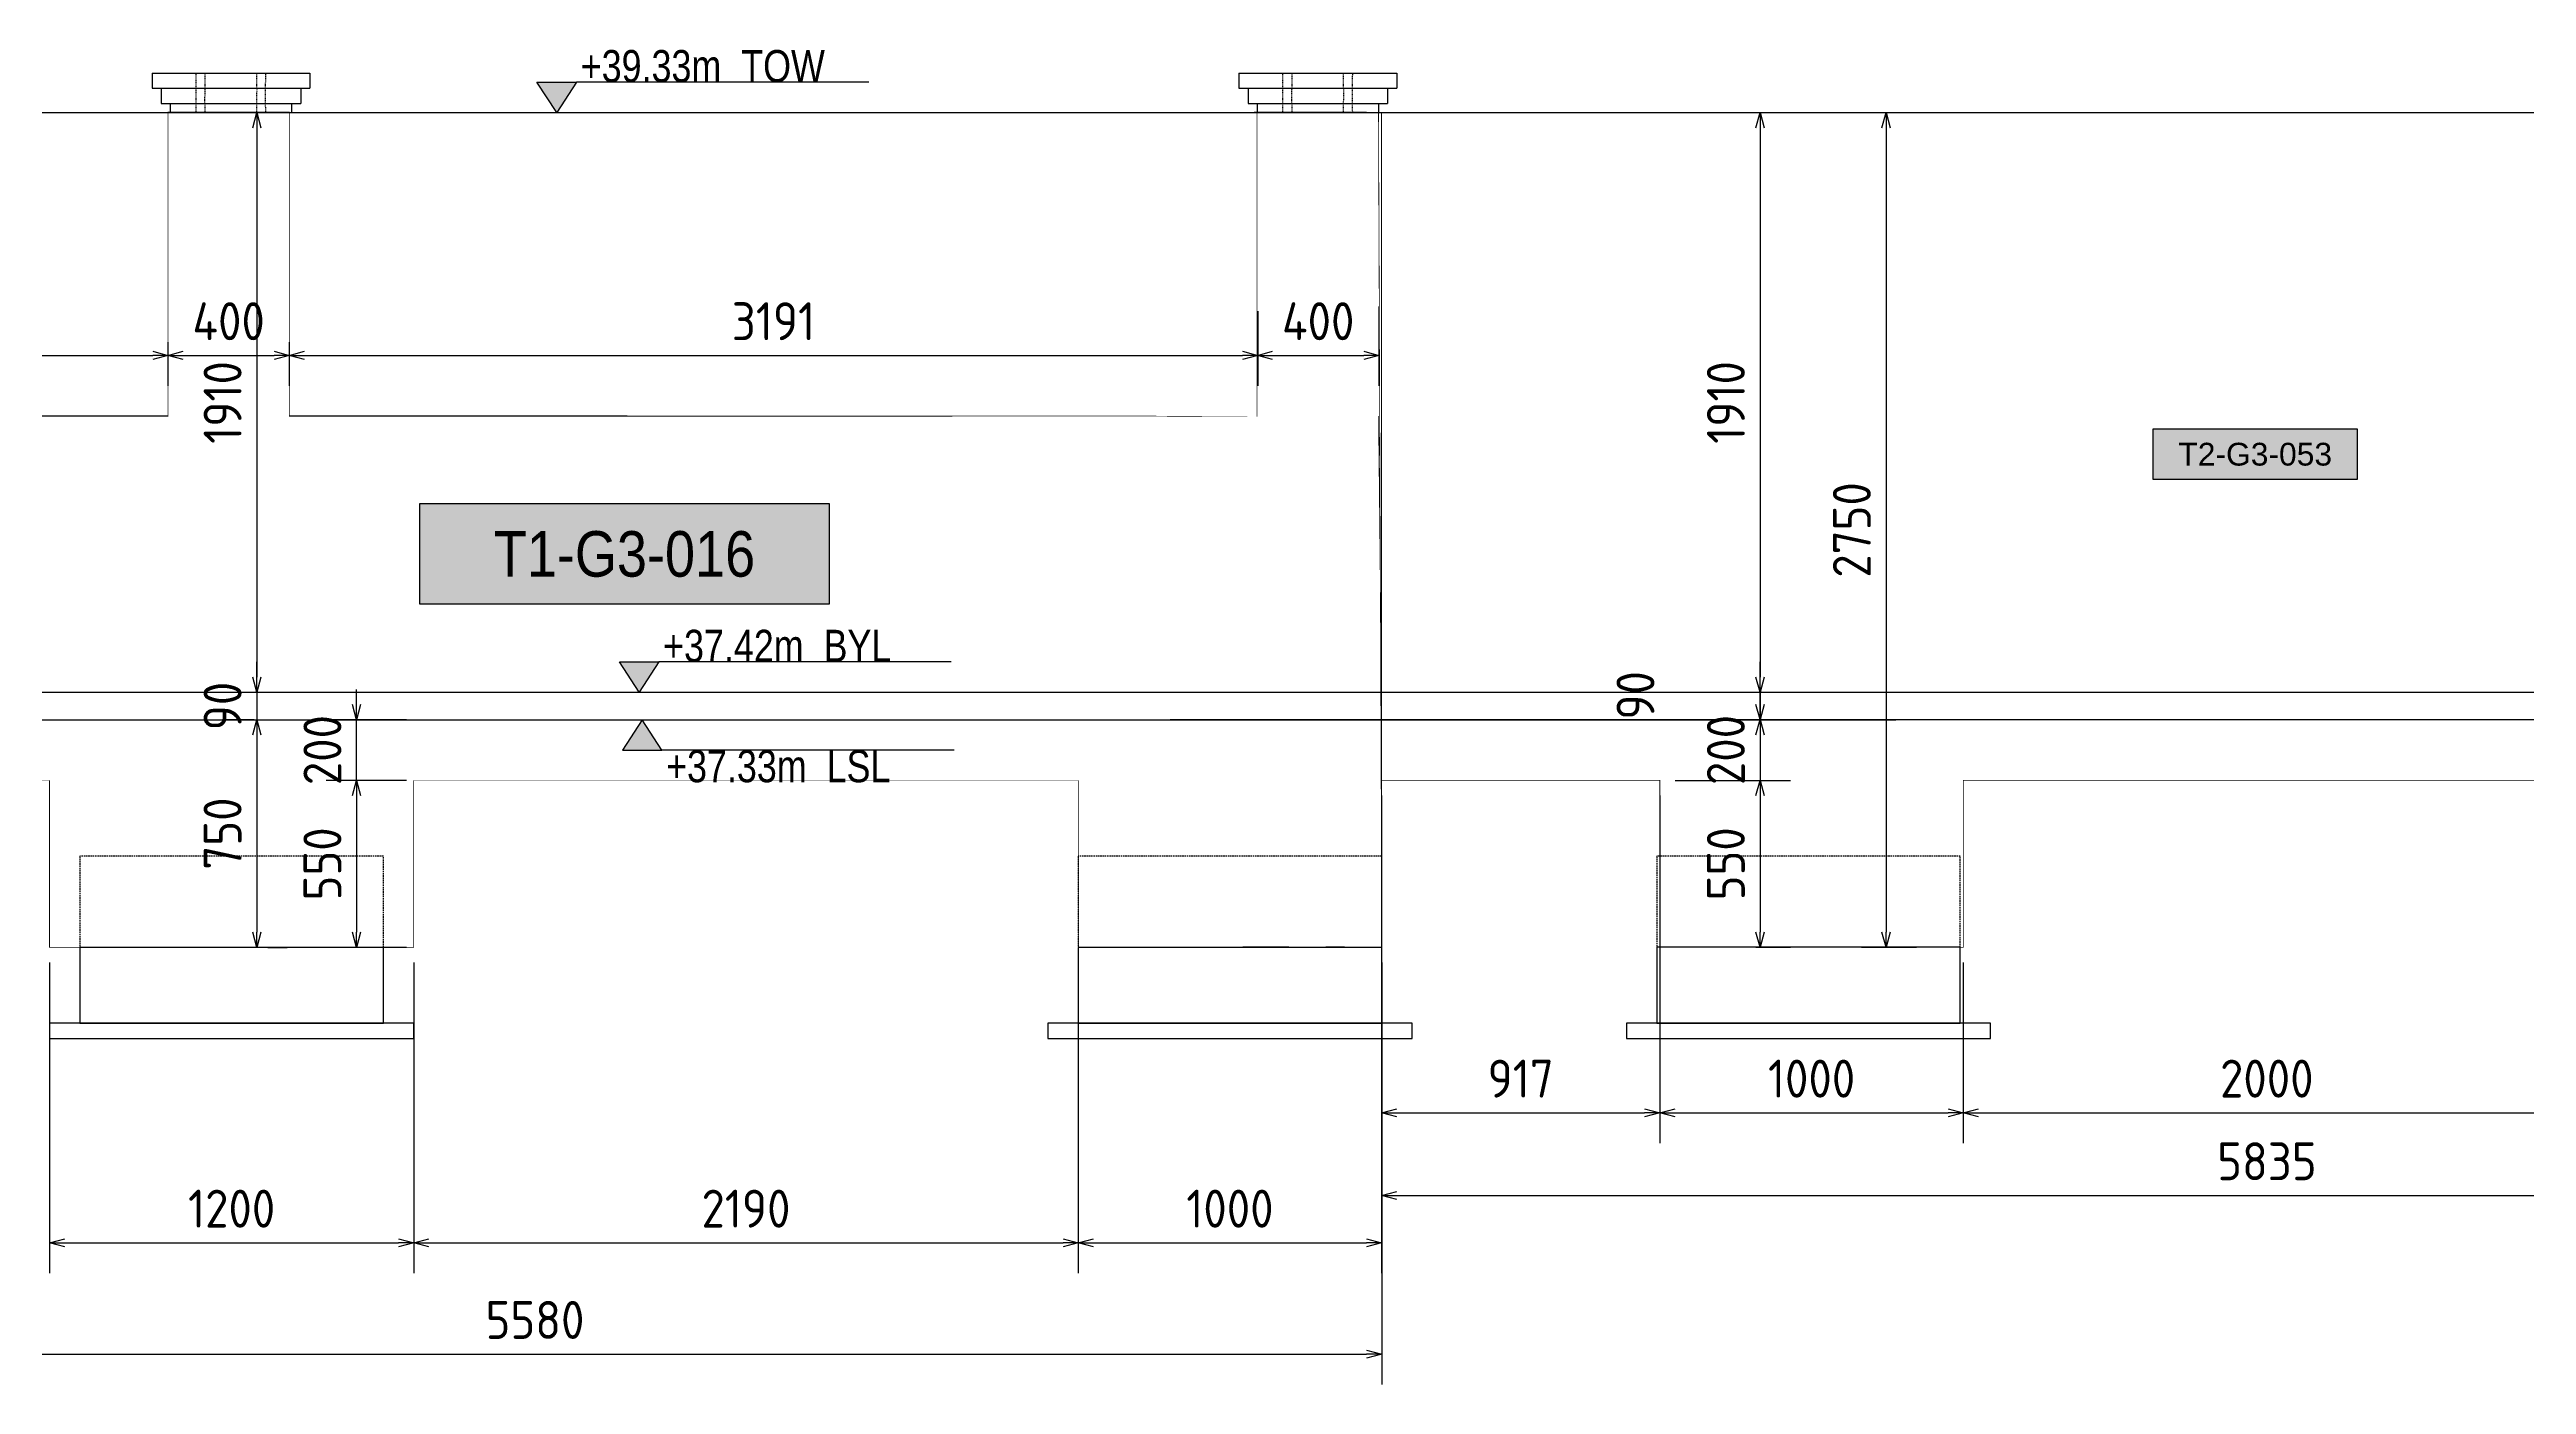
# Model space of a CAD drawing. Header units: centimetres. Extents: x -6122352 to 7132207, y -1694241 to 1947892.
# Drawn here: x 3298709 to 3306871, y 82635 to 87033 of the extents above; entities that cross this region are included whole.
import ezdxf
from ezdxf.enums import TextEntityAlignment as Align

# ---------------------------------------------------------------- set-up
doc = ezdxf.new("R2010")
doc.units = ezdxf.units.CM
doc.header["$MEASUREMENT"] = 0
doc.header["$PDMODE"] = 66
doc.header["$PDSIZE"] = 100
for name, pattern in [('23585-XR-AR-END-SETTING OUT PLAN$0$HIDDEN', [0.375, 0.25, -0.125]), ('DASHED2', [0.375, 0.25, -0.125]), ('DXK_LINE_DOT2', [3.9198, 1.9599, -1.9599])]:
    doc.linetypes.add(name, pattern=pattern)
for name, color, linetype in [('@MI-TYPE-01', 30, 'Continuous'), ('@MI-TYPE-02', 6, 'Continuous'), ('JML-Dimension', 1, 'Continuous'), ('PANEL-TAGS', 7, 'Continuous'), ('SECTION', 130, 'Continuous')]:
    doc.layers.add(name, color=color, linetype=linetype)
doc.styles.add('PANELTAG_STYLE', font='arial.ttf')
doc.styles.add('Schueco-BEMSTIL', font='isocpeur.ttf', dxfattribs={"width": 0.9})
doc.styles.add('txt-Pisa-std', font='arial.ttf', dxfattribs={"width": 0.8})
doc.dimstyles.new('MI- JWC-TXT-2.5 MM', dxfattribs={"dimscale": 1.5, "dimtxt": 2.5, "dimasz": 1, "dimexe": 2, "dimexo": 1, "dimgap": 1, "dimtad": 1, "dimdec": 0, "dimdsep": 46, "dimtxsty": 'Schueco-BEMSTIL', "dimblk": 'OPEN30', "dimcen": 0, "dimdle": 2, "dimclrd": 140, "dimclre": 8, "dimclrt": 40, "dimadec": 0, "dimazin": 2, "dimtfac": 1, "dimtdec": 0, "dimtix": 1, "dimtmove": 2, "dimatfit": 3, "dimldrblk": 'OPEN', "dimfxl": 2, "dimlwd": -1, "dimlwe": -1, "dimarcsym": 0})

# ---------------------------------------------------------------- blocks, each defined once
blk = doc.blocks.new('T1-FOOTING ELEVATION')
at = {"color": 9}
blk.add_lwpolyline([(-600, -250), (600, -250), (600, -300), (-600, -300)], close=True, dxfattribs=at)
at = {"layer": '@MI-TYPE-01', "color": 114, "linetype": '23585-XR-AR-END-SETTING OUT PLAN$0$HIDDEN', "ltscale": 20, "true_color": 0x139b48}
blk.add_lwpolyline([(-500, 0), (-500, 300), (500, 300), (500, 0)], dxfattribs=at)
at = {"layer": '@MI-TYPE-01', "color": 114, "true_color": 0x139b48}
blk.add_lwpolyline([(-500, 0), (500, 0), (500, -250), (-500, -250)], close=True, dxfattribs=at)
blk = doc.blocks.new('_Open30')
at = {"color": 0, "linetype": 'ByBlock', "lineweight": -2}
for p, q in [((-1, 0.26794919), (0, 0)), ((0, 0), (-1, -0.26794919)), ((0, 0), (-1, 0))]:
    blk.add_line(p, q, dxfattribs=at)
blk = doc.blocks.new('*D4508')
at = {"layer": '@MI-TYPE-01', "color": 8, "transparency": 16777216}
for p, q in [((3299314.088623447, 86825.54020153849), (3299492.081271165, 86825.54020153849)), ((3299314.088623447, 84915.54020644352), (3299492.081271165, 84915.54020644352))]:
    blk.add_line(p, q, dxfattribs=at)
at = {"layer": '@MI-TYPE-01', "color": 140, "transparency": 16777216}
blk.add_line((3299392.081271165, 86775.54020153849), (3299392.081271165, 84965.54020644352), dxfattribs=at)
at = {"layer": 'Defpoints', "color": 0, "transparency": 16777216}
for p in [(3299264.088623447, 86825.54020153849), (3299264.088623447, 84915.54020644352), (3299392.081271165, 84915.54020644352)]:
    blk.add_point(p, dxfattribs=at)
at = {"layer": '@MI-TYPE-01', "color": 140, "transparency": 16777216, "xscale": 50, "yscale": 50, "zscale": 50}
for p, rotation in [((3299392.081271165, 86825.54020153849), 90), ((3299392.081271165, 84915.54020644352), 270)]:
    blk.add_blockref('_Open30', p, dxfattribs=dict(at, rotation=rotation))
at = {"layer": '@MI-TYPE-01', "color": 40, "transparency": 16777216, "insert": (3299279.581271164, 85870.54020399007), "char_height": 125, "attachment_point": 5, "rotation": 90, "style": 'Schueco-BEMSTIL'}
blk.add_mtext('1910', dxfattribs=at)
blk = doc.blocks.new('_Open')
at = {"color": 0, "linetype": 'ByBlock', "lineweight": -2}
for p, q in [((-1, 0.1666666666666667), (0, 0)), ((-1, -0.1666666666666667), (0, 0)), ((0, 0), (-1, 0))]:
    blk.add_line(p, q, dxfattribs=at)
blk = doc.blocks.new('*D4506')
at = {"layer": '@MI-TYPE-01', "color": 140, "transparency": 16777216}
for p, q in [((3299392.081271169, 84965.54020644352), (3299392.081271169, 85015.54020644352)), ((3299392.081271169, 84915.54020644352), (3299392.081271169, 84825.2287510498)), ((3299392.081271169, 84775.2287510498), (3299392.081271169, 84725.2287510498))]:
    blk.add_line(p, q, dxfattribs=at)
at = {"layer": '@MI-TYPE-01', "color": 8, "transparency": 16777216}
for p, q in [((3299314.088623447, 84915.54020644352), (3299492.081271169, 84915.54020644352)), ((3299383.268314621, 84825.2287510498), (3299292.081271169, 84825.2287510498))]:
    blk.add_line(p, q, dxfattribs=at)
at = {"layer": 'Defpoints', "color": 0, "transparency": 16777216}
for p in [(3299264.088623447, 84915.54020644352), (3299392.081271169, 84825.2287510498), (3299433.268314621, 84825.2287510498)]:
    blk.add_point(p, dxfattribs=at)
at = {"layer": '@MI-TYPE-01', "color": 140, "transparency": 16777216, "xscale": 50, "yscale": 50, "zscale": 50}
for p, rotation in [((3299392.081271169, 84915.54020644352), 270), ((3299392.081271169, 84825.2287510498), 90)]:
    blk.add_blockref('_Open30', p, dxfattribs=dict(at, rotation=rotation))
at = {"layer": '@MI-TYPE-01', "color": 40, "transparency": 16777216, "insert": (3299279.581271168, 84870.38447874572), "char_height": 125, "attachment_point": 5, "rotation": 90, "style": 'Schueco-BEMSTIL'}
blk.add_mtext('90', dxfattribs=at)
blk = doc.blocks.new('*D4507')
at = {"layer": '@MI-TYPE-01', "color": 8, "transparency": 16777216}
for p, q in [((3299383.268314621, 84825.2287510498), (3299292.081271171, 84825.2287510498)), ((3299428.656380421, 84075.2287510498), (3299492.081271171, 84075.2287510498))]:
    blk.add_line(p, q, dxfattribs=at)
at = {"layer": '@MI-TYPE-01', "color": 140, "transparency": 16777216}
blk.add_line((3299392.081271171, 84775.2287510498), (3299392.081271171, 84125.2287510498), dxfattribs=at)
at = {"layer": 'Defpoints', "color": 0, "transparency": 16777216}
for p in [(3299433.268314621, 84825.2287510498), (3299378.656380421, 84075.2287510498), (3299392.081271171, 84075.2287510498)]:
    blk.add_point(p, dxfattribs=at)
at = {"layer": '@MI-TYPE-01', "color": 140, "transparency": 16777216, "xscale": 50, "yscale": 50, "zscale": 50}
for p, rotation in [((3299392.081271171, 84825.2287510498), 90), ((3299392.081271171, 84075.2287510498), 270)]:
    blk.add_blockref('_Open30', p, dxfattribs=dict(at, rotation=rotation))
at = {"layer": '@MI-TYPE-01', "color": 40, "transparency": 16777216, "insert": (3299279.58127117, 84450.22875104885), "char_height": 125, "attachment_point": 5, "rotation": 90, "style": 'Schueco-BEMSTIL'}
blk.add_mtext('750', dxfattribs=at)
blk = doc.blocks.new('*D4504')
at = {"layer": '@MI-TYPE-01', "color": 140, "transparency": 16777216}
for p, q in [((3299720.991094449, 84875.2287510498), (3299720.991094449, 84925.2287510498)), ((3299720.991094449, 84625.22875073647), (3299720.991094449, 84825.2287510498)), ((3299720.991094449, 84575.22875073647), (3299720.991094449, 84525.22875073647))]:
    blk.add_line(p, q, dxfattribs=at)
at = {"layer": '@MI-TYPE-01', "color": 8, "transparency": 16777216}
for p, q in [((3299885.985931216, 84825.2287510498), (3299620.991094449, 84825.2287510498)), ((3299885.985931216, 84625.22875073647), (3299620.991094449, 84625.22875073647))]:
    blk.add_line(p, q, dxfattribs=at)
at = {"layer": 'Defpoints', "color": 0, "transparency": 16777216}
for p in [(3299720.991094449, 84825.2287510498), (3299935.985931216, 84825.2287510498), (3299935.985931216, 84625.22875073647)]:
    blk.add_point(p, dxfattribs=at)
at = {"layer": '@MI-TYPE-01', "color": 140, "transparency": 16777216, "xscale": 50, "yscale": 50, "zscale": 50}
for p, rotation in [((3299720.991094449, 84825.2287510498), 270), ((3299720.991094449, 84625.22875073647), 90)]:
    blk.add_blockref('_Open30', p, dxfattribs=dict(at, rotation=rotation))
at = {"layer": '@MI-TYPE-01', "color": 40, "transparency": 16777216, "insert": (3299608.491094448, 84725.22875089219), "char_height": 125, "attachment_point": 5, "rotation": 90, "style": 'Schueco-BEMSTIL'}
blk.add_mtext('200', dxfattribs=at)
blk = doc.blocks.new('*D4505')
at = {"layer": '@MI-TYPE-01', "color": 8, "transparency": 16777216}
for p, q in [((3299885.985931216, 84625.22875073647), (3299620.99109445, 84625.22875073647)), ((3299885.985931187, 84075.2287510498), (3299620.99109445, 84075.2287510498))]:
    blk.add_line(p, q, dxfattribs=at)
at = {"layer": '@MI-TYPE-01', "color": 140, "transparency": 16777216}
blk.add_line((3299720.99109445, 84575.22875073647), (3299720.99109445, 84125.2287510498), dxfattribs=at)
at = {"layer": 'Defpoints', "color": 0, "transparency": 16777216}
for p in [(3299935.985931216, 84625.22875073647), (3299720.99109445, 84075.2287510498), (3299935.985931187, 84075.2287510498)]:
    blk.add_point(p, dxfattribs=at)
at = {"layer": '@MI-TYPE-01', "color": 140, "transparency": 16777216, "xscale": 50, "yscale": 50, "zscale": 50}
for p, rotation in [((3299720.99109445, 84625.22875073647), 90), ((3299720.99109445, 84075.2287510498), 270)]:
    blk.add_blockref('_Open30', p, dxfattribs=dict(at, rotation=rotation))
at = {"layer": '@MI-TYPE-01', "color": 40, "transparency": 16777216, "insert": (3299608.49109445, 84350.22875089219), "char_height": 125, "attachment_point": 5, "rotation": 90, "style": 'Schueco-BEMSTIL'}
blk.add_mtext('550', dxfattribs=at)
blk = doc.blocks.new('*D4540')
at = {"layer": '@MI-TYPE-01', "color": 8, "transparency": 16777216}
for p, q in [((3298709.300209202, 84025.22875095851), (3298709.300209202, 83002.02385569178)), ((3299909.300209612, 84025.22875114102), (3299909.300209612, 83002.02385569178))]:
    blk.add_line(p, q, dxfattribs=at)
at = {"layer": '@MI-TYPE-01', "color": 140, "transparency": 16777216}
blk.add_line((3298759.300209202, 83102.02385569178), (3299859.300209612, 83102.02385569178), dxfattribs=at)
at = {"layer": 'Defpoints', "color": 0, "transparency": 16777216}
for p in [(3298709.300209202, 84075.22875095851), (3299909.300209612, 84075.22875114102), (3299909.300209612, 83102.02385569178)]:
    blk.add_point(p, dxfattribs=at)
at = {"layer": '@MI-TYPE-01', "color": 140, "transparency": 16777216, "xscale": 50, "yscale": 50, "zscale": 50, "rotation": 180}
blk.add_blockref('_Open30', (3298709.300209202, 83102.02385569178), dxfattribs=at)
at = {"layer": '@MI-TYPE-01', "color": 140, "transparency": 16777216, "xscale": 50, "yscale": 50, "zscale": 50}
blk.add_blockref('_Open30', (3299909.300209612, 83102.02385569178), dxfattribs=at)
at = {"layer": '@MI-TYPE-01', "color": 40, "transparency": 16777216, "insert": (3299309.300209407, 83214.52385569178), "char_height": 125, "attachment_point": 5, "style": 'Schueco-BEMSTIL'}
blk.add_mtext('1200', dxfattribs=at)
blk = doc.blocks.new('*D4541')
at = {"layer": '@MI-TYPE-01', "color": 8, "transparency": 16777216}
for p, q in [((3299909.300209612, 84025.22875114102), (3299909.300209612, 83002.02385569178)), ((3302099.019209333, 84025.22875104545), (3302099.019209333, 83002.02385569178))]:
    blk.add_line(p, q, dxfattribs=at)
at = {"layer": '@MI-TYPE-01', "color": 140, "transparency": 16777216}
blk.add_line((3299959.300209612, 83102.02385569178), (3302049.019209333, 83102.02385569178), dxfattribs=at)
at = {"layer": 'Defpoints', "color": 0, "transparency": 16777216}
for p in [(3299909.300209612, 84075.22875114102), (3302099.019209333, 84075.22875104545), (3302099.019209333, 83102.02385569178)]:
    blk.add_point(p, dxfattribs=at)
at = {"layer": '@MI-TYPE-01', "color": 140, "transparency": 16777216, "xscale": 50, "yscale": 50, "zscale": 50, "rotation": 180}
blk.add_blockref('_Open30', (3299909.300209612, 83102.02385569178), dxfattribs=at)
at = {"layer": '@MI-TYPE-01', "color": 140, "transparency": 16777216, "xscale": 50, "yscale": 50, "zscale": 50}
blk.add_blockref('_Open30', (3302099.019209333, 83102.02385569178), dxfattribs=at)
at = {"layer": '@MI-TYPE-01', "color": 40, "transparency": 16777216, "insert": (3301004.159709472, 83214.52385569178), "char_height": 125, "attachment_point": 5, "style": 'Schueco-BEMSTIL'}
blk.add_mtext('2190', dxfattribs=at)
blk = doc.blocks.new('*D4542')
at = {"layer": '@MI-TYPE-01', "color": 8, "transparency": 16777216}
for p, q in [((3302099.019209333, 84025.22875104545), (3302099.019209333, 83002.02385569178)), ((3303098.60430161, 84025.22875104977), (3303098.60430161, 83002.02385569178))]:
    blk.add_line(p, q, dxfattribs=at)
at = {"layer": '@MI-TYPE-01', "color": 140, "transparency": 16777216}
blk.add_line((3302149.019209333, 83102.02385569178), (3303048.60430161, 83102.02385569178), dxfattribs=at)
at = {"layer": 'Defpoints', "color": 0, "transparency": 16777216}
for p in [(3302099.019209333, 84075.22875104545), (3303098.60430161, 84075.22875104977), (3303098.60430161, 83102.02385569178)]:
    blk.add_point(p, dxfattribs=at)
at = {"layer": '@MI-TYPE-01', "color": 140, "transparency": 16777216, "xscale": 50, "yscale": 50, "zscale": 50, "rotation": 180}
blk.add_blockref('_Open30', (3302099.019209333, 83102.02385569178), dxfattribs=at)
at = {"layer": '@MI-TYPE-01', "color": 140, "transparency": 16777216, "xscale": 50, "yscale": 50, "zscale": 50}
blk.add_blockref('_Open30', (3303098.60430161, 83102.02385569178), dxfattribs=at)
at = {"layer": '@MI-TYPE-01', "color": 40, "transparency": 16777216, "insert": (3302598.811755471, 83214.52385569178), "char_height": 125, "attachment_point": 5, "style": 'Schueco-BEMSTIL'}
blk.add_mtext('1000', dxfattribs=at)
blk = doc.blocks.new('*D4553')
at = {"layer": '@MI-TYPE-01', "color": 8, "transparency": 16777216}
for p, q in [((3297518.738178626, 84575.22875100693), (3297518.738178626, 82635.36169446819)), ((3303099.019209333, 84025.22875104977), (3303099.019209333, 82635.36169446819))]:
    blk.add_line(p, q, dxfattribs=at)
at = {"layer": '@MI-TYPE-01', "color": 140, "transparency": 16777216}
blk.add_line((3297568.738178626, 82735.36169446819), (3303049.019209333, 82735.36169446819), dxfattribs=at)
at = {"layer": 'Defpoints', "color": 0, "transparency": 16777216}
for p in [(3297518.738178626, 84625.22875100693), (3303099.019209333, 84075.22875104977), (3303099.019209333, 82735.36169446819)]:
    blk.add_point(p, dxfattribs=at)
at = {"layer": '@MI-TYPE-01', "color": 140, "transparency": 16777216, "xscale": 50, "yscale": 50, "zscale": 50, "rotation": 180}
blk.add_blockref('_Open30', (3297518.738178626, 82735.36169446819), dxfattribs=at)
at = {"layer": '@MI-TYPE-01', "color": 140, "transparency": 16777216, "xscale": 50, "yscale": 50, "zscale": 50}
blk.add_blockref('_Open30', (3303099.019209333, 82735.36169446819), dxfattribs=at)
at = {"layer": '@MI-TYPE-01', "color": 40, "transparency": 16777216, "insert": (3300308.878693979, 82847.86169446819), "char_height": 125, "attachment_point": 5, "style": 'Schueco-BEMSTIL'}
blk.add_mtext('5580', dxfattribs=at)
blk = doc.blocks.new('PANELTAG')
at = {"layer": 'PANEL-TAGS', "color": 1}
blk.add_lwpolyline([(-13.49999999999989, -3.300000000000182), (13.50000000000011, -3.300000000000182), (13.50000000000011, 3.299999999999727), (-13.49999999999989, 3.299999999999727)], close=True, dxfattribs=at)
at = {"layer": 'PANEL-TAGS', "color": 40, "true_color": 0xffd700}
blk.add_solid([(-13.49999999999989, -3.300000000000182), (13.50000000000011, -3.300000000000182), (-13.49999999999989, 3.299999999999727), (13.50000000000011, 3.299999999999727)], dxfattribs=at)
at = {"layer": 'PANEL-TAGS', "color": 5, "style": 'PANELTAG_STYLE', "width": 0.85}
blk.add_attdef('TAGNO', text='', height=3, dxfattribs=at).set_placement((1.13686837721616e-13, -4.547473508864641e-13), align=Align.MIDDLE)
blk = doc.blocks.new('*U2058')
at = {"layer": 'JML-Dimension'}
h = blk.add_hatch(color=10, dxfattribs=at)
h.dxf.hatch_style = 1
h.paths.add_polyline_path([(0, 0), (-1.536000000000001, 2.370060967168342), (1.536000000000001, 2.370060967168342)])
blk.add_line((24.30826820831656, 2.370060967168342), (1.536000000000001, 2.370060967168342), dxfattribs=at)
blk.add_lwpolyline([(0, 0), (-1.536000000000001, 2.370060967168342), (1.536000000000001, 2.370060967168342), (0, 0)], dxfattribs=at)
at = {"color": 5, "style": 'txt-Pisa-std', "width": 0.8}
blk.add_attdef('+0.0', text='', height=2.5, dxfattribs=at).set_placement((1.870588582061714, 2.370060967168342), align=Align.BOTTOM_LEFT)
blk = doc.blocks.new('*D4682')
at = {"layer": '@MI-TYPE-01', "color": 8, "transparency": 16777216}
for p, q in [((3297508.759765683, 85875.54020574238), (3297508.759765683, 86125.62366212904)), ((3299099.321796083, 86069.28399775809), (3299099.321796083, 85925.62366212904))]:
    blk.add_line(p, q, dxfattribs=at)
at = {"layer": '@MI-TYPE-01', "color": 140, "transparency": 16777216}
blk.add_line((3297558.759765683, 86025.62366212904), (3299049.321796083, 86025.62366212904), dxfattribs=at)
at = {"layer": 'Defpoints', "color": 0, "transparency": 16777216}
for p in [(3299099.321796083, 86119.28399775809), (3299099.321796083, 86025.62366212904), (3297508.759765683, 85825.54020574238)]:
    blk.add_point(p, dxfattribs=at)
at = {"layer": '@MI-TYPE-01', "color": 140, "transparency": 16777216, "xscale": 50, "yscale": 50, "zscale": 50, "rotation": 180}
blk.add_blockref('_Open30', (3297508.759765683, 86025.62366212904), dxfattribs=at)
at = {"layer": '@MI-TYPE-01', "color": 140, "transparency": 16777216, "xscale": 50, "yscale": 50, "zscale": 50}
blk.add_blockref('_Open30', (3299099.321796083, 86025.62366212904), dxfattribs=at)
at = {"layer": '@MI-TYPE-01', "color": 40, "transparency": 16777216, "insert": (3298304.040780883, 86138.12366212904), "char_height": 125, "attachment_point": 5, "style": 'Schueco-BEMSTIL'}
blk.add_mtext('1591', dxfattribs=at)
blk = doc.blocks.new('*D4683')
at = {"layer": '@MI-TYPE-01', "color": 8, "transparency": 16777216}
for p, q in [((3299099.321796083, 86069.28399775809), (3299099.321796083, 85925.62366212904)), ((3299499.321796079, 86069.28399775882), (3299499.321796079, 85925.62366212904))]:
    blk.add_line(p, q, dxfattribs=at)
at = {"layer": '@MI-TYPE-01', "color": 140, "transparency": 16777216}
blk.add_line((3299149.321796083, 86025.62366212904), (3299449.321796079, 86025.62366212904), dxfattribs=at)
at = {"layer": 'Defpoints', "color": 0, "transparency": 16777216}
for p in [(3299099.321796083, 86119.28399775809), (3299499.321796079, 86119.28399775882), (3299499.321796079, 86025.62366212904)]:
    blk.add_point(p, dxfattribs=at)
at = {"layer": '@MI-TYPE-01', "color": 140, "transparency": 16777216, "xscale": 50, "yscale": 50, "zscale": 50, "rotation": 180}
blk.add_blockref('_Open30', (3299099.321796083, 86025.62366212904), dxfattribs=at)
at = {"layer": '@MI-TYPE-01', "color": 140, "transparency": 16777216, "xscale": 50, "yscale": 50, "zscale": 50}
blk.add_blockref('_Open30', (3299499.321796079, 86025.62366212904), dxfattribs=at)
at = {"layer": '@MI-TYPE-01', "color": 40, "transparency": 16777216, "insert": (3299299.321796081, 86138.12366212904), "char_height": 125, "attachment_point": 5, "style": 'Schueco-BEMSTIL'}
blk.add_mtext('400', dxfattribs=at)
blk = doc.blocks.new('*D4684')
at = {"layer": '@MI-TYPE-01', "color": 8, "transparency": 16777216}
for p, q in [((3302690.445912922, 86170.7604849081), (3302690.445912922, 85925.62366212904)), ((3299499.321796079, 86069.28399775882), (3299499.321796079, 85925.62366212904))]:
    blk.add_line(p, q, dxfattribs=at)
at = {"layer": '@MI-TYPE-01', "color": 140, "transparency": 16777216}
blk.add_line((3299549.321796079, 86025.62366212904), (3302640.445912922, 86025.62366212904), dxfattribs=at)
at = {"layer": 'Defpoints', "color": 0, "transparency": 16777216}
for p in [(3302690.445912922, 86220.7604849081), (3299499.321796079, 86119.28399775882), (3302690.445912922, 86025.62366212904)]:
    blk.add_point(p, dxfattribs=at)
at = {"layer": '@MI-TYPE-01', "color": 140, "transparency": 16777216, "xscale": 50, "yscale": 50, "zscale": 50, "rotation": 180}
blk.add_blockref('_Open30', (3299499.321796079, 86025.62366212904), dxfattribs=at)
at = {"layer": '@MI-TYPE-01', "color": 140, "transparency": 16777216, "xscale": 50, "yscale": 50, "zscale": 50}
blk.add_blockref('_Open30', (3302690.445912922, 86025.62366212904), dxfattribs=at)
at = {"layer": '@MI-TYPE-01', "color": 40, "transparency": 16777216, "insert": (3301094.8838545, 86138.12366212904), "char_height": 125, "attachment_point": 5, "style": 'Schueco-BEMSTIL'}
blk.add_mtext('3191', dxfattribs=at)
blk = doc.blocks.new('*D4685')
at = {"layer": '@MI-TYPE-01', "color": 8, "transparency": 16777216}
for p, q in [((3302689.445912922, 86170.7604849081), (3302689.445912922, 85925.62366212904)), ((3303089.79789511, 86186.91621103564), (3303089.79789511, 85925.62366212904))]:
    blk.add_line(p, q, dxfattribs=at)
at = {"layer": '@MI-TYPE-01', "color": 140, "transparency": 16777216}
blk.add_line((3302739.445912922, 86025.62366212904), (3303039.79789511, 86025.62366212904), dxfattribs=at)
at = {"layer": 'Defpoints', "color": 0, "transparency": 16777216}
for p in [(3302689.445912922, 86220.7604849081), (3303089.79789511, 86236.91621103564), (3303089.79789511, 86025.62366212904)]:
    blk.add_point(p, dxfattribs=at)
at = {"layer": '@MI-TYPE-01', "color": 140, "transparency": 16777216, "xscale": 50, "yscale": 50, "zscale": 50, "rotation": 180}
blk.add_blockref('_Open30', (3302689.445912922, 86025.62366212904), dxfattribs=at)
at = {"layer": '@MI-TYPE-01', "color": 140, "transparency": 16777216, "xscale": 50, "yscale": 50, "zscale": 50}
blk.add_blockref('_Open30', (3303089.79789511, 86025.62366212904), dxfattribs=at)
at = {"layer": '@MI-TYPE-01', "color": 40, "transparency": 16777216, "insert": (3302889.621904016, 86138.12366212904), "char_height": 125, "attachment_point": 5, "style": 'Schueco-BEMSTIL'}
blk.add_mtext('400', dxfattribs=at)
blk = doc.blocks.new('*D4851')
at = {"layer": '@MI-TYPE-01', "color": 8, "transparency": 16777216}
for p, q in [((3303098.445912882, 84575.54020644349), (3303098.445912882, 83430.35554365811)), ((3304015.445912882, 84575.54020644349), (3304015.445912882, 83430.35554365811))]:
    blk.add_line(p, q, dxfattribs=at)
at = {"layer": '@MI-TYPE-01', "color": 140, "transparency": 16777216}
blk.add_line((3303148.445912882, 83530.35554365811), (3303965.445912882, 83530.35554365811), dxfattribs=at)
at = {"layer": 'Defpoints', "color": 0, "transparency": 16777216}
for p in [(3303098.445912882, 84625.54020644349), (3304015.445912882, 84625.54020644349), (3304015.445912882, 83530.35554365811)]:
    blk.add_point(p, dxfattribs=at)
at = {"layer": '@MI-TYPE-01', "color": 140, "transparency": 16777216, "xscale": 50, "yscale": 50, "zscale": 50, "rotation": 180}
blk.add_blockref('_Open30', (3303098.445912882, 83530.35554365811), dxfattribs=at)
at = {"layer": '@MI-TYPE-01', "color": 140, "transparency": 16777216, "xscale": 50, "yscale": 50, "zscale": 50}
blk.add_blockref('_Open30', (3304015.445912882, 83530.35554365811), dxfattribs=at)
at = {"layer": '@MI-TYPE-01', "color": 40, "transparency": 16777216, "insert": (3303556.945912882, 83642.85554365811), "char_height": 125, "attachment_point": 5, "style": 'Schueco-BEMSTIL'}
blk.add_mtext('917', dxfattribs=at)
blk = doc.blocks.new('*D4852')
at = {"layer": '@MI-TYPE-01', "color": 8, "transparency": 16777216}
for p, q in [((3304015.445912882, 84575.54020644349), (3304015.445912882, 83430.35554365811)), ((3305015.445912882, 84025.54020644349), (3305015.445912882, 83430.35554365811))]:
    blk.add_line(p, q, dxfattribs=at)
at = {"layer": '@MI-TYPE-01', "color": 140, "transparency": 16777216}
blk.add_line((3304065.445912882, 83530.35554365811), (3304965.445912882, 83530.35554365811), dxfattribs=at)
at = {"layer": 'Defpoints', "color": 0, "transparency": 16777216}
for p in [(3304015.445912882, 84625.54020644349), (3305015.445912882, 84075.54020644349), (3305015.445912882, 83530.35554365811)]:
    blk.add_point(p, dxfattribs=at)
at = {"layer": '@MI-TYPE-01', "color": 140, "transparency": 16777216, "xscale": 50, "yscale": 50, "zscale": 50, "rotation": 180}
blk.add_blockref('_Open30', (3304015.445912882, 83530.35554365811), dxfattribs=at)
at = {"layer": '@MI-TYPE-01', "color": 140, "transparency": 16777216, "xscale": 50, "yscale": 50, "zscale": 50}
blk.add_blockref('_Open30', (3305015.445912882, 83530.35554365811), dxfattribs=at)
at = {"layer": '@MI-TYPE-01', "color": 40, "transparency": 16777216, "insert": (3304515.445912882, 83642.85554365811), "char_height": 125, "attachment_point": 5, "style": 'Schueco-BEMSTIL'}
blk.add_mtext('1000', dxfattribs=at)
blk = doc.blocks.new('*D4853')
at = {"layer": '@MI-TYPE-01', "color": 8, "transparency": 16777216}
for p, q in [((3305015.445912882, 84025.54020644349), (3305015.445912882, 83430.35554365811)), ((3307015.445912882, 84025.54020644349), (3307015.445912882, 83430.35554365811))]:
    blk.add_line(p, q, dxfattribs=at)
at = {"layer": '@MI-TYPE-01', "color": 140, "transparency": 16777216}
blk.add_line((3305065.445912882, 83530.35554365811), (3306965.445912882, 83530.35554365811), dxfattribs=at)
at = {"layer": 'Defpoints', "color": 0, "transparency": 16777216}
for p in [(3305015.445912882, 84075.54020644349), (3307015.445912882, 84075.54020644349), (3307015.445912882, 83530.35554365811)]:
    blk.add_point(p, dxfattribs=at)
at = {"layer": '@MI-TYPE-01', "color": 140, "transparency": 16777216, "xscale": 50, "yscale": 50, "zscale": 50, "rotation": 180}
blk.add_blockref('_Open30', (3305015.445912882, 83530.35554365811), dxfattribs=at)
at = {"layer": '@MI-TYPE-01', "color": 140, "transparency": 16777216, "xscale": 50, "yscale": 50, "zscale": 50}
blk.add_blockref('_Open30', (3307015.445912882, 83530.35554365811), dxfattribs=at)
at = {"layer": '@MI-TYPE-01', "color": 40, "transparency": 16777216, "insert": (3306015.445912882, 83642.85554365811), "char_height": 125, "attachment_point": 5, "style": 'Schueco-BEMSTIL'}
blk.add_mtext('2000', dxfattribs=at)
blk = doc.blocks.new('*D4856')
at = {"layer": '@MI-TYPE-01', "color": 8, "transparency": 16777216}
for p, q in [((3303098.445912882, 84575.54020644349), (3303098.445912882, 83158.12704235126)), ((3308933.445912882, 84575.54020644349), (3308933.445912882, 83158.12704235126))]:
    blk.add_line(p, q, dxfattribs=at)
at = {"layer": '@MI-TYPE-01', "color": 140, "transparency": 16777216}
blk.add_line((3303148.445912882, 83258.12704235126), (3308883.445912882, 83258.12704235126), dxfattribs=at)
at = {"layer": 'Defpoints', "color": 0, "transparency": 16777216}
for p in [(3303098.445912882, 84625.54020644349), (3308933.445912882, 84625.54020644349), (3308933.445912882, 83258.12704235126)]:
    blk.add_point(p, dxfattribs=at)
at = {"layer": '@MI-TYPE-01', "color": 140, "transparency": 16777216, "xscale": 50, "yscale": 50, "zscale": 50, "rotation": 180}
blk.add_blockref('_Open30', (3303098.445912882, 83258.12704235126), dxfattribs=at)
at = {"layer": '@MI-TYPE-01', "color": 140, "transparency": 16777216, "xscale": 50, "yscale": 50, "zscale": 50}
blk.add_blockref('_Open30', (3308933.445912882, 83258.12704235126), dxfattribs=at)
at = {"layer": '@MI-TYPE-01', "color": 40, "transparency": 16777216, "insert": (3306015.945912882, 83370.62704235126), "char_height": 125, "attachment_point": 5, "style": 'Schueco-BEMSTIL'}
blk.add_mtext('5835', dxfattribs=at)
blk = doc.blocks.new('*D4859')
at = {"layer": '@MI-TYPE-01', "color": 8, "transparency": 16777216}
for p, q in [((3304680.14090793, 86825.54020644352), (3304860.710438024, 86825.54020644352)), ((3304680.14090793, 84075.54020644352), (3304860.710438024, 84075.54020644352))]:
    blk.add_line(p, q, dxfattribs=at)
at = {"layer": '@MI-TYPE-01', "color": 140, "transparency": 16777216}
blk.add_line((3304760.710438024, 86775.54020644352), (3304760.710438024, 84125.54020644352), dxfattribs=at)
at = {"layer": 'Defpoints', "color": 0, "transparency": 16777216}
for p in [(3304630.14090793, 86825.54020644352), (3304630.14090793, 84075.54020644352), (3304760.710438024, 84075.54020644352)]:
    blk.add_point(p, dxfattribs=at)
at = {"layer": '@MI-TYPE-01', "color": 140, "transparency": 16777216, "xscale": 50, "yscale": 50, "zscale": 50}
for p, rotation in [((3304760.710438024, 86825.54020644352), 90), ((3304760.710438024, 84075.54020644352), 270)]:
    blk.add_blockref('_Open30', p, dxfattribs=dict(at, rotation=rotation))
at = {"layer": '@MI-TYPE-01', "color": 40, "transparency": 16777216, "insert": (3304648.210438023, 85450.54020644257), "char_height": 125, "attachment_point": 5, "rotation": 90, "style": 'Schueco-BEMSTIL'}
blk.add_mtext('2750', dxfattribs=at)
blk = doc.blocks.new('*D4847')
at = {"layer": '@MI-TYPE-01', "color": 8, "transparency": 16777216}
for p, q in [((3304335.072940284, 86825.54020644352), (3304445.605870328, 86825.54020644352)), ((3304335.072940284, 84915.54020644375), (3304445.605870328, 84915.54020644375))]:
    blk.add_line(p, q, dxfattribs=at)
at = {"layer": '@MI-TYPE-01', "color": 140, "transparency": 16777216}
blk.add_line((3304345.605870328, 86775.54020644352), (3304345.605870328, 84965.54020644375), dxfattribs=at)
at = {"layer": 'Defpoints', "color": 0, "transparency": 16777216}
for p in [(3304285.072940284, 86825.54020644352), (3304285.072940284, 84915.54020644375), (3304345.605870328, 84915.54020644375)]:
    blk.add_point(p, dxfattribs=at)
at = {"layer": '@MI-TYPE-01', "color": 140, "transparency": 16777216, "xscale": 50, "yscale": 50, "zscale": 50}
for p, rotation in [((3304345.605870328, 86825.54020644352), 90), ((3304345.605870328, 84915.54020644375), 270)]:
    blk.add_blockref('_Open30', p, dxfattribs=dict(at, rotation=rotation))
at = {"layer": '@MI-TYPE-01', "color": 40, "transparency": 16777216, "insert": (3304233.105870327, 85870.54020644269), "char_height": 125, "attachment_point": 5, "rotation": 90, "style": 'Schueco-BEMSTIL'}
blk.add_mtext('1910', dxfattribs=at)
blk = doc.blocks.new('*D4848')
at = {"layer": '@MI-TYPE-01', "color": 140, "transparency": 16777216}
for p, q in [((3304345.605870336, 84965.54020644375), (3304345.605870336, 85015.54020644375)), ((3304345.605870336, 84915.54020644375), (3304345.605870336, 84825.54020644375)), ((3304345.605870336, 84775.54020644375), (3304345.605870336, 84725.54020644375))]:
    blk.add_line(p, q, dxfattribs=at)
at = {"layer": '@MI-TYPE-01', "color": 8, "transparency": 16777216}
for p, q in [((3304335.072940284, 84915.54020644375), (3304445.605870336, 84915.54020644375)), ((3304220.605870326, 84825.54020644375), (3304445.605870336, 84825.54020644375))]:
    blk.add_line(p, q, dxfattribs=at)
at = {"layer": 'Defpoints', "color": 0, "transparency": 16777216}
for p in [(3304285.072940284, 84915.54020644375), (3304170.605870326, 84825.54020644375), (3304345.605870336, 84825.54020644375)]:
    blk.add_point(p, dxfattribs=at)
at = {"layer": '@MI-TYPE-01', "color": 140, "transparency": 16777216, "xscale": 50, "yscale": 50, "zscale": 50}
for p, rotation in [((3304345.605870336, 84915.54020644375), 270), ((3304345.605870336, 84825.54020644375), 90)]:
    blk.add_blockref('_Open30', p, dxfattribs=dict(at, rotation=rotation))
at = {"layer": '@MI-TYPE-01', "color": 40, "transparency": 16777216, "insert": (3303935.210159473, 84905.54020644302), "char_height": 125, "attachment_point": 5, "rotation": 90, "style": 'Schueco-BEMSTIL'}
blk.add_mtext('90', dxfattribs=at)
blk = doc.blocks.new('*D4849')
at = {"layer": '@MI-TYPE-01', "color": 8, "transparency": 16777216}
for p, q in [((3304065.445912884, 84625.54020644352), (3304445.605870334, 84625.54020644352)), ((3304332.258159035, 84075.54020644352), (3304445.605870334, 84075.54020644352))]:
    blk.add_line(p, q, dxfattribs=at)
at = {"layer": '@MI-TYPE-01', "color": 140, "transparency": 16777216}
blk.add_line((3304345.605870334, 84575.54020644352), (3304345.605870334, 84125.54020644352), dxfattribs=at)
at = {"layer": 'Defpoints', "color": 0, "transparency": 16777216}
for p in [(3304015.445912884, 84625.54020644352), (3304282.258159035, 84075.54020644352), (3304345.605870334, 84075.54020644352)]:
    blk.add_point(p, dxfattribs=at)
at = {"layer": '@MI-TYPE-01', "color": 140, "transparency": 16777216, "xscale": 50, "yscale": 50, "zscale": 50}
for p, rotation in [((3304345.605870334, 84625.54020644352), 90), ((3304345.605870334, 84075.54020644352), 270)]:
    blk.add_blockref('_Open30', p, dxfattribs=dict(at, rotation=rotation))
at = {"layer": '@MI-TYPE-01', "color": 40, "transparency": 16777216, "insert": (3304233.105870333, 84350.54020644257), "char_height": 125, "attachment_point": 5, "rotation": 90, "style": 'Schueco-BEMSTIL'}
blk.add_mtext('550', dxfattribs=at)
blk = doc.blocks.new('*D4850')
at = {"layer": '@MI-TYPE-01', "color": 140, "transparency": 16777216}
for p, q in [((3304345.605870336, 84875.54020644375), (3304345.605870336, 84925.54020644375)), ((3304345.605870336, 84825.54020644375), (3304345.605870336, 84625.54020644352)), ((3304345.605870336, 84575.54020644352), (3304345.605870336, 84525.54020644352))]:
    blk.add_line(p, q, dxfattribs=at)
at = {"layer": '@MI-TYPE-01', "color": 8, "transparency": 16777216}
for p, q in [((3304220.605870326, 84825.54020644375), (3304445.605870336, 84825.54020644375)), ((3304065.445912884, 84625.54020644352), (3304445.605870336, 84625.54020644352))]:
    blk.add_line(p, q, dxfattribs=at)
at = {"layer": 'Defpoints', "color": 0, "transparency": 16777216}
for p in [(3304170.605870326, 84825.54020644375), (3304015.445912884, 84625.54020644352), (3304345.605870336, 84625.54020644352)]:
    blk.add_point(p, dxfattribs=at)
at = {"layer": '@MI-TYPE-01', "color": 140, "transparency": 16777216, "xscale": 50, "yscale": 50, "zscale": 50}
for p, rotation in [((3304345.605870336, 84825.54020644375), 270), ((3304345.605870336, 84625.54020644352), 90)]:
    blk.add_blockref('_Open30', p, dxfattribs=dict(at, rotation=rotation))
at = {"layer": '@MI-TYPE-01', "color": 40, "transparency": 16777216, "insert": (3304233.105870335, 84725.54020644269), "char_height": 125, "attachment_point": 5, "rotation": 90, "style": 'Schueco-BEMSTIL'}
blk.add_mtext('200', dxfattribs=at)
blk = doc.blocks.new('COPING')
at = {"color": 144, "linetype": 'Continuous', "true_color": 0x1571b2}
for p, q in [((-40577.10441274117, 19537.31819962127), (-40057.10441274117, 19537.31819962127)), ((-40577.10441274117, 19537.31819962127), (-40577.10441274117, 19487.31819962127)), ((-40057.10441274117, 19537.31819962127), (-40057.10441274117, 19487.31819962127)), ((-40577.10441274117, 19487.31819962127), (-40057.10441274117, 19487.31819962127)), ((-40547.10441274117, 19487.31819962127), (-40547.10441274117, 19437.31819962127)), ((-40547.10441274117, 19437.31819962127), (-40087.10441274117, 19437.31819962127)), ((-40517.10441274117, 19437.31819962127), (-40517.10441274117, 19407.31819962127)), ((-40117.10441274117, 19437.31819962127), (-40117.10441274117, 19407.31819962127)), ((-40087.10441274117, 19487.31819962127), (-40087.10441274117, 19437.31819962127)), ((-40517.10441274117, 19407.31819962127), (-40117.10441274117, 19407.31819962127))]:
    blk.add_line(p, q, dxfattribs=at)
at = {"color": 144, "linetype": 'DXK_LINE_DOT2', "true_color": 0x1571b2}
for p, q in [((-40432.10441274117, 19437.31819962127), (-40432.10441274117, 19537.31819962127)), ((-40402.10441274117, 19487.31819962127), (-40402.10441274117, 19537.31819962127)), ((-40232.10441274117, 19487.31819962127), (-40232.10441274117, 19537.31819962127)), ((-40203.10922221278, 19487.31819962127), (-40202.10441274117, 19537.31819962127)), ((-40432.10441274117, 19407.31819962127), (-40432.10441274117, 19437.31819962127)), ((-40403.09810947614, 19437.87117692497), (-40402.11031066308, 19487.02471503166)), ((-40402.10441274117, 19407.31819962127), (-40402.10441274117, 19437.31819962127)), ((-40232.10441274117, 19407.31819962127), (-40232.10441274117, 19437.31819962127)), ((-40232.09851481925, 19437.61168421088), (-40231.11071600619, 19486.76522231757)), ((-40203.10922221278, 19438.40913096963), (-40203.10922221278, 19486.48105087838)), ((-40202.10441274117, 19407.31819962127), (-40203.10922221278, 19437.31819962127))]:
    blk.add_line(p, q, dxfattribs=at)

msp = doc.modelspace()

# ---------------------------------------------------------------- linework, layer by layer
at = {"color": 160, "linetype": 'DASHED2', "ltscale": 5}
for points in [[(3285144.931969266, 86825.54020644349), (3304782.791478676, 86825.54020644349)], [(3284734.915654412, 84915.54020644349), (3304782.791478676, 84915.54020644349)], [(3284744.894067222, 84825.22875104977), (3304792.769891452, 84825.22875104977)]]:
    msp.add_lwpolyline(points, dxfattribs=at)
at = {"layer": '@MI-TYPE-01', "color": 8}
msp.add_line((3303048.445912884, 86825.54020644352), (3302679.10444053, 86825.54020644352), dxfattribs=at)
at = {"layer": '@MI-TYPE-01', "color": 30, "ltscale": 20, "const_width": 2.5}
for points in [[(3303098.60430161, 84283.22875104293), (3303088.445912882, 86825.54020644349), (3302688.445912866, 86825.54020638243), (3302688.445912958, 85825.54020655561), (3302688.445912958, 85825.54020655561), (3302688.445912794, 85825.54020638026), (3302306.0407961, 85825.54020631696), (3302306.040796245, 85825.5402064895), (3299499.321796124, 85825.54020595102), (3299499.321795972, 86825.5402059529), (3299099.321795975, 86825.54020589982), (3299099.321796128, 85825.54020588957), (3297508.759765683, 85825.54020574238)], [(3297518.738178626, 84625.22875100693), (3298709.300209075, 84625.22875109261), (3298709.300209202, 84075.22875095851), (3299909.300209612, 84075.22875114102), (3299909.300209504, 84625.22875085226), (3302099.019209214, 84625.22875124728), (3302099.019209334, 84075.22875104545), (3303098.60430161, 84075.22875105409), (3303098.60430149, 84895.22875104855), (3303098.604301643, 84895.22875104858), (3303088.625888682, 85825.54020645158), (3303098.60430149, 84895.22875104855)]]:
    msp.add_lwpolyline(points, dxfattribs=at)
at = {"layer": '@MI-TYPE-01', "color": 6, "const_width": 2.5}
msp.add_lwpolyline([(3303098.445912882, 86825.54020644349), (3308933.445912882, 86825.54020644349), (3308933.445912882, 84625.54020644349), (3308015.445912882, 84625.54020644349), (3308015.445912882, 84075.54020644349), (3307015.445912882, 84075.54020644349), (3307015.445912882, 84625.54020644349), (3305015.445912882, 84625.54020644349), (3305015.445912882, 84075.54020644349), (3304015.445912882, 84075.54020644349), (3304015.445912882, 84625.54020644349), (3303098.445912882, 84625.54020644349), (3303098.445912882, 86825.54020644349)], dxfattribs=at)
at = {"layer": '@MI-TYPE-02', "color": 160, "linetype": 'DASHED2', "ltscale": 5}
for points in [[(3302401.560555897, 86825.54020644372), (3309698.593405902, 86825.54020644372)], [(3302401.560555897, 84915.54020644372), (3309698.593405902, 84915.54020644372)], [(3302401.560555897, 84825.54020644372), (3309698.593405902, 84825.54020644372)]]:
    msp.add_lwpolyline(points, dxfattribs=at)

# ---------------------------------------------------------------- block references
for p in [(3339624.226476826, 67418.22200630611), (3343205.550325615, 67418.22200679168)]:
    msp.add_blockref('COPING', p)
at = {"layer": '@MI-TYPE-01', "color": 30, "xscale": -1}
for p in [(3299309.30020928, 84075.22875104977), (3302599.019209333, 84075.22875104977), (3304505.445912882, 84075.54020644349)]:
    msp.add_blockref('T1-FOOTING ELEVATION', p, dxfattribs=at)
at = {"layer": 'PANEL-TAGS'}
ref = msp.add_blockref('PANELTAG', (3305977.332883626, 85700.07590463196), dxfattribs=dict(at, xscale=25, yscale=25, zscale=25))
ref.add_attrib('TAGNO', 'T2-G3-053', dxfattribs={"color": 5, "height": 75, "style": 'PANELTAG_STYLE'}).set_placement((3305977.332883626, 85700.07590463196), align=Align.MIDDLE_CENTER)
ref = msp.add_blockref('PANELTAG', (3300603.840584447, 85371.55833837949), dxfattribs=dict(at, xscale=50, yscale=50, zscale=50))
ref.add_attrib('TAGNO', 'T1-G3-016', dxfattribs={"color": 5, "height": 150, "style": 'PANELTAG_STYLE', "width": 0.8499999999999999}).set_placement((3300603.840584447, 85371.55833837949), align=Align.MIDDLE_CENTER)
at = {"layer": 'SECTION', "color": 6}
ref = msp.add_blockref('*U2058', (3300380.52248136, 86825.54020644099), dxfattribs=dict(at, xscale=42.30147098076819, yscale=42.30147098076819, zscale=42.30147098076819))
ref.add_attrib('+0.0', '+39.33m  TOW', (3300459.651130019, 86925.79727166487), dxfattribs={"layer": 'JML-Dimension', "color": 5, "height": 105.7536774519205, "style": 'txt-Pisa-std', "width": 0.8})
ref = msp.add_blockref('*U2058', (3300651.834149756, 84915.54020644349), dxfattribs=dict(at, xscale=42.30147098076819, yscale=42.30147098076819, zscale=42.30147098076819))
ref.add_attrib('+0.0', '+37.42m  BYL', (3300730.962798415, 85015.79727166737), dxfattribs={"layer": 'JML-Dimension', "color": 5, "height": 105.7536774519205, "style": 'txt-Pisa-std', "width": 0.8})
ref = msp.add_blockref('*U2058', (3300661.812562532, 84825.22875104977), dxfattribs=dict(at, xscale=-42.30147098076819, yscale=42.30147098076819, zscale=42.30147098076819, rotation=180))
ref.add_attrib('+0.0', '+37.33m  LSL', (3300740.941211191, 84619.29014594386), dxfattribs={"layer": 'JML-Dimension', "color": 5, "height": 105.7536774519205, "style": 'txt-Pisa-std', "width": 0.8})

# ---------------------------------------------------------------- dimensions: what is measured, and where the dimension line sits
at = {"layer": '@MI-TYPE-01'}
for base, p1, p2, picture, middle in [((3299392.081271165, 84915.54020644352), (3299264.088623445, 86825.54020153846), (3299264.088623445, 84915.54020644349), '*D4508', (3299279.581271164, 85870.54020399007)), ((3304345.605870328, 84915.54020644375), (3304285.072940282, 86825.54020644349), (3304285.072940282, 84915.54020644372), '*D4847', (3304233.105870327, 85870.54020644269)), ((3304760.710438024, 84075.54020644352), (3304630.140907928, 86825.54020644349), (3304630.140907928, 84075.54020644349), '*D4859', (3304648.210438023, 85450.54020644257)), ((3299392.081271169, 84825.2287510498), (3299264.088623445, 84915.54020644349), (3299433.26831462, 84825.22875104977), '*D4506', (3299279.581271168, 84870.38447874572)), ((3299720.991094449, 84825.2287510498), (3299935.985931214, 84625.22875073644), (3299935.985931214, 84825.22875104977), '*D4504', (3299608.491094448, 84725.22875089219)), ((3304345.605870336, 84625.54020644352), (3304170.605870324, 84825.54020644372), (3304015.445912882, 84625.54020644349), '*D4850', (3304233.105870335, 84725.54020644269)), ((3299392.081271171, 84075.2287510498), (3299433.26831462, 84825.22875104977), (3299378.65638042, 84075.22875104977), '*D4507', (3299279.58127117, 84450.22875104885)), ((3299720.99109445, 84075.2287510498), (3299935.985931214, 84625.22875073644), (3299935.985931185, 84075.22875104977), '*D4505', (3299608.49109445, 84350.22875089219)), ((3304345.605870334, 84075.54020644352), (3304015.445912882, 84625.54020644349), (3304282.258159033, 84075.54020644349), '*D4849', (3304233.105870333, 84350.54020644257))]:
    dim = msp.add_linear_dim(base=base, p1=p1, p2=p2, angle=90, dimstyle='MI- JWC-TXT-2.5 MM', dxfattribs=at)
    dim.commit()
    dim.dimension.update_dxf_attribs({"geometry": picture, "text_midpoint": middle})
for base, p1, p2, picture, middle in [((3299099.321796083, 86025.62366212904), (3297508.759765683, 85825.54020574238), (3299099.321796083, 86119.28399775809), '*D4682', (3298304.040780883, 86138.12366212904)), ((3299499.321796079, 86025.62366212904), (3299099.321796083, 86119.28399775809), (3299499.321796079, 86119.28399775882), '*D4683', (3299299.321796081, 86138.12366212904)), ((3302690.445912922, 86025.62366212904), (3299499.321796079, 86119.28399775882), (3302690.445912922, 86220.7604849081), '*D4684', (3301094.8838545, 86138.12366212904)), ((3303089.79789511, 86025.62366212904), (3302689.445912922, 86220.7604849081), (3303089.79789511, 86236.91621103564), '*D4685', (3302889.621904016, 86138.12366212904)), ((3303099.019209333, 82735.36169446819), (3297518.738178626, 84625.22875100693), (3303099.019209333, 84075.22875104977), '*D4553', (3300308.878693979, 82847.86169446819)), ((3304015.445912882, 83530.35554365811), (3303098.445912882, 84625.54020644349), (3304015.445912882, 84625.54020644349), '*D4851', (3303556.945912882, 83642.85554365811)), ((3308933.445912882, 83258.12704235126), (3303098.445912882, 84625.54020644349), (3308933.445912882, 84625.54020644349), '*D4856', (3306015.945912882, 83370.62704235126)), ((3305015.445912882, 83530.35554365811), (3304015.445912882, 84625.54020644349), (3305015.445912882, 84075.54020644349), '*D4852', (3304515.445912882, 83642.85554365811)), ((3299909.300209612, 83102.02385569178), (3298709.300209202, 84075.22875095851), (3299909.300209612, 84075.22875114102), '*D4540', (3299309.300209407, 83214.52385569178)), ((3302099.019209333, 83102.02385569178), (3299909.300209612, 84075.22875114102), (3302099.019209333, 84075.22875104545), '*D4541', (3301004.159709472, 83214.52385569178)), ((3303098.60430161, 83102.02385569178), (3302099.019209333, 84075.22875104545), (3303098.60430161, 84075.22875104977), '*D4542', (3302598.811755471, 83214.52385569178)), ((3307015.445912882, 83530.35554365811), (3305015.445912882, 84075.54020644349), (3307015.445912882, 84075.54020644349), '*D4853', (3306015.445912882, 83642.85554365811))]:
    dim = msp.add_linear_dim(base=base, p1=p1, p2=p2, dimstyle='MI- JWC-TXT-2.5 MM', dxfattribs=at)
    dim.commit()
    dim.dimension.update_dxf_attribs({"geometry": picture, "text_midpoint": middle})
dim = msp.add_linear_dim(base=(3304345.605870336, 84825.54020644375), p1=(3304285.072940282, 84915.54020644372), p2=(3304170.605870324, 84825.54020644372), angle=90, dimstyle='MI- JWC-TXT-2.5 MM', dxfattribs=at)
dim.commit()
dim.dimension.update_dxf_attribs({"geometry": '*D4848', "text_midpoint": (3303935.210159473, 84905.54020644302), "dimtype": 160})

doc.saveas('drawing.dxf')
